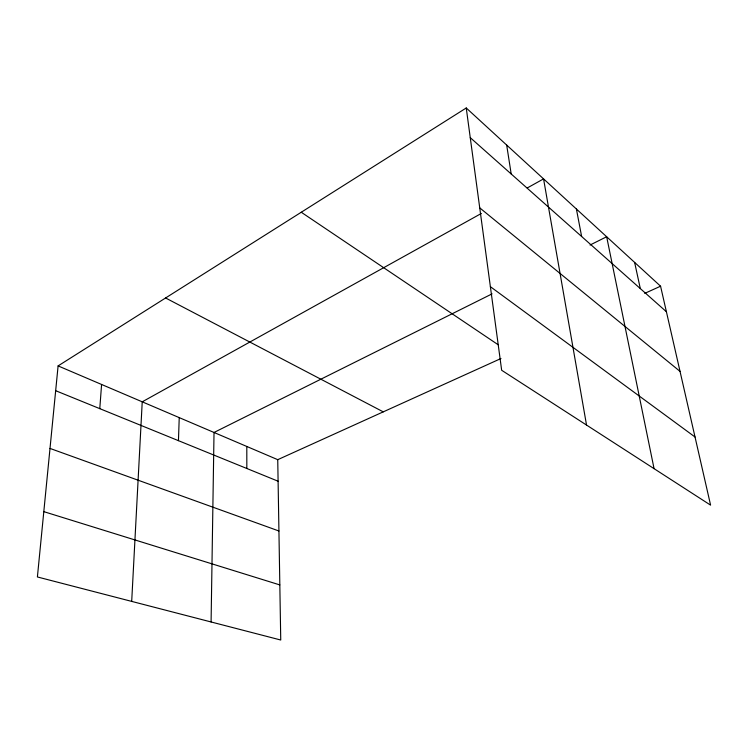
<?xml version="1.0" encoding="UTF-8"?>
<svg xmlns="http://www.w3.org/2000/svg" width="748" height="748" viewBox="0 0 748 748"><rect width="100%" height="100%" fill="white"/><g stroke="black" fill="none" stroke-linecap="round" stroke-linejoin="round"><path stroke-width="1.12" d="M211.086 621.971L214.022 432.466L492.09 293.861M178.454 440.666L179.23 417.618M131.695 601.401L142.232 401.826L481.366 213.442M99.783 408.651L101.588 384.472M58.101 365.903L37.4 576.96L280.743 640.017L277.742 459.674L58.101 365.903L466.247 107.983L660.568 286.204L710.6 505.152L501.665 370.269L466.247 107.983M527.228 187.972L543.562 178.894L586.535 425.06M590.06 245.026L606.656 236.751L654.07 468.659M277.742 459.674L500.992 358.507M644.729 293.375L660.568 286.204M43.805 511.641L279.827 584.917M50.004 448.426L278.929 530.996M55.67 390.699L278.097 481.216M165.598 297.975L383.266 411.858M301.266 212.245L498.14 344.735M490.37 286.662L695.023 437M479.739 207.869L680.035 371.382M470.258 137.651L666.403 311.738M634.631 262.408L640.307 288.578M576.399 209.001L581.635 236.508M506.677 145.065L511.193 173.985M246.803 446.463L246.831 468.491"/></g></svg>
